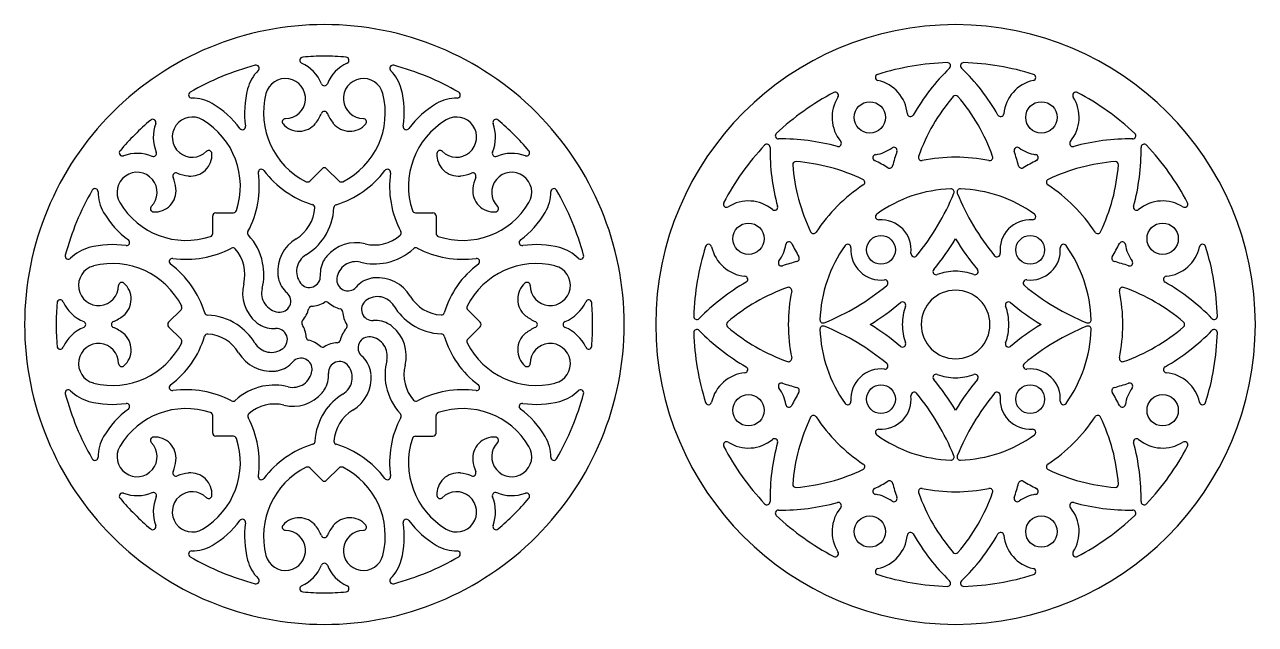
# Model space of a CAD drawing. Header units: millimetres. Extents: x -198 to 198, y -212 to 198.
# Drawn here: x -197.5 to -2.5, y -97.5 to -2.5 of the extents above; entities that cross this region are included whole.
import ezdxf

# ---------------------------------------------------------------- set-up
doc = ezdxf.new("R2010")
doc.units = ezdxf.units.MM
doc.header["$MEASUREMENT"] = 0
doc.layers.add('Layer 03', color=5, linetype='Continuous')

msp = doc.modelspace()

# ---------------------------------------------------------------- linework, layer by layer
at = {"layer": 'Layer 03'}
for p, q in [((-152.32, -27.29), (-150.35, -25.32)), ((-149.65, -25.32), (-147.68, -27.29)), ((-167.7, -35.58), (-167.7, -32.8)), ((-167.2, -32.3), (-164.42, -32.3)), ((-135.58, -32.3), (-132.8, -32.3)), ((-132.3, -32.8), (-132.3, -35.58)), ((-174.68, -49.65), (-172.71, -47.68)), ((-125.32, -49.65), (-127.29, -47.68)), ((-172.71, -52.32), (-174.68, -50.35)), ((-127.29, -52.32), (-125.32, -50.35)), ((-167.7, -67.2), (-167.7, -64.42)), ((-132.3, -67.2), (-132.3, -64.42)), ((-164.42, -67.7), (-167.2, -67.7)), ((-135.58, -67.7), (-132.8, -67.7)), ((-152.32, -72.71), (-150.35, -74.68)), ((-149.65, -74.68), (-147.68, -72.71))]:
    msp.add_line(p, q, dxfattribs=at)
for centre, radius in [((-63.59, -17.19), 2.48), ((-36.41, -17.19), 2.48), ((-82.81, -36.41), 2.48), ((-17.19, -36.41), 2.48), ((-61.82, -38.18), 2.28), ((-38.18, -38.18), 2.28), ((-61.82, -61.82), 2.28), ((-38.18, -61.82), 2.28), ((-82.81, -63.59), 2.48), ((-17.19, -63.59), 2.48), ((-63.59, -82.81), 2.48), ((-36.41, -82.81), 2.48)]:
    msp.add_circle(centre, radius, dxfattribs=at)
for centre, radius, start, end in [((-150, -50), 47.5, 90, 135), ((-150, -50), 47.5, 45, 90), ((-50, -50), 47.5, 90, 180), ((-50, -50), 47.5, 0, 90), ((-153.4, -8.14), 0.5, 94.6434, 245.3847), ((-150, -50), 42.5, 90, 94.6434), ((-150, -50), 42.5, 85.3566, 90), ((-146.6, -8.14), 0.5, 294.6153, 85.357), ((-150, -50), 42.5, 104.9659, 120.0341), ((-160.85, -9.42), 0.5, 314.2246, 104.9659), ((-156.18, -14.21), 6.18, 22.302, 65.3847), ((-143.82, -14.21), 6.18, 114.6153, 157.698), ((-139.15, -9.42), 0.5, 75.0341, 225.7754), ((-150, -50), 42.5, 59.9659, 75.0341), ((-50, -50), 41.5, 91.8034, 107.3045), ((-27.75, -33.29), 33.31, 134.128, 150.3663), ((-51.29, -9.02), 0.5, 314.1281, 91.8034), ((-48.71, -9.02), 0.5, 88.1966, 225.8719), ((-72.25, -33.29), 33.31, 29.6337, 45.872), ((-50, -50), 41.5, 72.6955, 88.1966), ((-156.18, -14.21), 6.18, 134.2246, 165.7928), ((-156.18, -14.21), 3.18, 270, 165.7928), ((-143.82, -14.21), 3.18, 14.2072, 270), ((-143.82, -14.21), 6.18, 14.2072, 45.7754), ((-62.2, -10.86), 0.5, 107.3045, 257.5609), ((-63.59, -17.19), 5.98, 5.4361, 77.5609), ((-36.41, -17.19), 5.98, 102.4391, 174.5639), ((-37.8, -10.86), 0.5, 282.4391, 72.6955), ((-171.02, -13.64), 0.5, 120.0341, 270.7754), ((-147.4, -16.44), 15.25, 165.7928, 188.0222), ((-147.4, -16.44), 12.25, 165.7928, 243.3087), ((-150, -11.68), 0.5, 202.302, 337.698), ((-152.6, -16.44), 12.25, 296.6913, 14.2072), ((-152.6, -16.44), 15.25, 351.9778, 14.2072), ((-128.98, -13.64), 0.5, 269.2246, 59.9659), ((-50, -50), 41.5, 117.6955, 133.1966), ((-69.06, -13.7), 0.5, 327.4391, 117.6955), ((-30.94, -13.7), 0.5, 62.3045, 212.5609), ((-50, -50), 41.5, 46.8034, 62.3045), ((-170.93, -20.32), 6.18, 59.2072, 90.7754), ((-175.57, -28.11), 15.25, 36.9778, 59.2072), ((-124.43, -28.11), 15.25, 120.7928, 143.0222), ((-129.07, -20.32), 6.18, 89.2246, 120.7928), ((-63.59, -17.19), 5.98, 147.4391, 219.5639), ((-27.75, -33.29), 29.81, 139.3875, 160.5777), ((-50, -14.21), 0.5, 90, 139.3874), ((-50, -14.21), 0.5, 40.6126, 90), ((-72.25, -33.29), 29.81, 19.4223, 40.6125), ((-36.41, -17.19), 5.98, 320.4361, 32.5609), ((-150, -50), 47.5, 135, 180), ((-177.2, -17.99), 0.5, 339.6153, 130.357), ((-170.93, -20.32), 3.18, 59.2072, 315), ((-156.18, -17.9), 0.5, 90, 221.4872), ((-156.18, -14.21), 6.18, 320.7008, 337.698), ((-150, -16.75), 0.5, 22.3018, 157.6982), ((-143.82, -14.21), 6.18, 202.302, 219.2992), ((-143.82, -17.9), 0.5, 318.5128, 90), ((-129.07, -20.32), 3.18, 225, 120.7928), ((-122.8, -17.99), 0.5, 49.6434, 200.3847), ((-150, -50), 47.5, 0, 45), ((-57.14, -16.57), 0.5, 185.4361, 330.3663), ((-42.86, -16.57), 0.5, 209.6337, 354.5639), ((-150, -50), 42.5, 130.3566, 135), ((-170.93, -20.32), 6.18, 159.6153, 202.698), ((-175.57, -28.11), 12.25, 341.6913, 59.2072), ((-162.99, -18.64), 0.5, 216.9776, 8.0222), ((-154.02, -15.99), 3.39, 221.4872, 320.7008), ((-145.98, -15.99), 3.39, 219.2992, 318.5128), ((-137.01, -18.64), 0.5, 171.9776, 323.0222), ((-124.43, -28.11), 12.25, 120.7928, 198.3087), ((-129.07, -20.32), 6.18, 337.302, 20.3847), ((-150, -50), 42.5, 45, 49.6434), ((-150, -50), 42.5, 135, 139.6434), ((-150, -50), 42.5, 40.3566, 45), ((-79.89, -21.94), 0.5, 359.128, 136.8034), ((-78.06, -20.11), 0.5, 133.1966, 270.8719), ((-77.55, -53.92), 33.31, 74.6337, 90.872), ((-68.59, -21.32), 0.5, 254.6337, 39.5639), ((-31.41, -21.32), 0.5, 140.4361, 285.3663), ((-22.45, -53.92), 33.31, 89.128, 105.3663), ((-21.94, -20.11), 0.5, 269.1281, 46.8034), ((-20.11, -21.94), 0.5, 43.1966, 180.872), ((-182.01, -22.8), 0.5, 139.6434, 290.3847), ((-179.68, -29.07), 6.18, 67.302, 110.3847), ((-177.1, -22.9), 0.5, 247.302, 22.698), ((-171.21, -23.11), 3.39, 264.2992, 3.5128), ((-168.33, -22.93), 0.5, 3.5128, 135), ((-128.79, -23.11), 3.39, 176.4872, 275.7008), ((-131.67, -22.93), 0.5, 45, 176.4872), ((-122.9, -22.9), 0.5, 157.302, 292.698), ((-120.32, -29.07), 6.18, 69.6153, 112.698), ((-117.99, -22.8), 0.5, 249.6153, 40.357), ((-50, -50), 41.5, 136.8034, 152.3045), ((-46.08, -22.45), 33.31, 179.128, 195.3663), ((-62.6, -23.59), 0.5, 98.8255, 243.7557), ((-63.59, -17.19), 5.98, 278.8255, 306.1745), ((-59.77, -22.42), 0.5, 341.2443, 126.1745), ((-27.75, -33.29), 33.31, 161.2443, 165.3537), ((-55.39, -23.54), 0.5, 160.5777, 281.5214), ((-44.61, -23.54), 0.5, 258.4786, 19.4223), ((-40.23, -22.42), 0.5, 53.8255, 198.7557), ((-72.25, -33.29), 33.31, 14.6463, 18.7557), ((-36.41, -17.19), 5.98, 233.8255, 261.1745), ((-37.4, -23.59), 0.5, 296.2443, 81.1745), ((-53.92, -22.45), 33.31, 344.6337, 0.872), ((-50, -50), 41.5, 27.6955, 43.1966), ((-150, -25.67), 0.5, 45, 135), ((-75.31, -24.69), 0.5, 85.6126, 184.3874), ((-46.08, -22.45), 29.81, 184.3875, 205.5777), ((-77.55, -53.92), 29.81, 64.4223, 85.6125), ((-77.55, -53.92), 33.31, 59.6463, 63.7557), ((-60.46, -24.74), 0.5, 239.6463, 345.3537), ((-50, -50), 26.5, 90, 101.5214), ((-50, -50), 26.5, 78.4786, 90), ((-39.54, -24.74), 0.5, 194.6463, 300.3537), ((-22.45, -53.92), 33.31, 116.2443, 120.3537), ((-22.45, -53.92), 29.81, 94.3875, 115.5777), ((-53.92, -22.45), 29.81, 334.4223, 355.6125), ((-24.69, -24.69), 0.5, 355.6126, 94.3874), ((-179.68, -29.07), 3.18, 315, 210.7928), ((-173.51, -26.49), 0.5, 67.302, 202.698), ((-179.68, -29.07), 6.18, 5.7008, 22.698), ((-170.93, -20.32), 6.18, 247.302, 264.2992), ((-175.57, -28.11), 15.25, 331.958, 8.0222), ((-159.98, -25.91), 0.5, 36.9778, 188.0222), ((-147.4, -16.44), 15.25, 216.9778, 252.9679), ((-152.68, -26.93), 0.5, 243.3087, 315), ((-152.6, -16.44), 15.25, 286.958, 323.0222), ((-147.32, -26.93), 0.5, 225, 296.6913), ((-140.02, -25.91), 0.5, 351.9778, 143.0222), ((-124.43, -28.11), 15.25, 171.9778, 207.9679), ((-129.07, -20.32), 6.18, 275.7008, 292.698), ((-126.49, -26.49), 0.5, 337.302, 112.698), ((-120.32, -29.07), 6.18, 157.302, 174.2992), ((-120.32, -29.07), 3.18, 329.2072, 225), ((-64.89, -27.48), 0.5, 303.4788, 64.4222), ((-35.11, -27.48), 0.5, 115.5778, 236.5212), ((-150, -50), 42.5, 149.9659, 165.0341), ((-186.36, -28.98), 0.5, 359.2246, 149.9659), ((-179.68, -29.07), 6.18, 179.2246, 210.7928), ((-176.89, -28.79), 3.39, 266.4872, 5.7008), ((-123.11, -28.79), 3.39, 174.2992, 273.5128), ((-120.32, -29.07), 6.18, 329.2072, 0.7754), ((-113.64, -28.98), 0.5, 30.0341, 180.7754), ((-150, -50), 42.5, 14.9659, 30.0341), ((-50, -50), 26.5, 123.4786, 146.5214), ((-50, -50), 21.5, 92.011, 125.532), ((-84.6, -15.4), 37, 320.1691, 338.0978), ((-50.74, -29.01), 0.5, 338.0978, 92.011), ((-49.26, -29.01), 0.5, 87.989, 201.9022), ((-15.4, -15.4), 37, 201.9022, 219.8309), ((-50, -50), 21.5, 54.468, 87.989), ((-50, -50), 26.5, 33.4786, 56.5214), ((-171.89, -24.43), 12.25, 210.7928, 288.3087), ((-152.01, -31.49), 0.5, 356.2523, 72.9679), ((-148.01, -31.5), 0.5, 106.958, 177.7672), ((-128.11, -24.43), 12.25, 251.6913, 329.2072), ((-86.3, -30.94), 0.5, 152.3045, 302.5609), ((-82.81, -36.41), 5.98, 50.4361, 122.5609), ((-17.19, -36.41), 5.98, 57.4391, 129.5639), ((-13.7, -30.94), 0.5, 237.4391, 27.6955), ((-171.89, -24.43), 15.25, 210.7928, 233.0222), ((-177.07, -31.67), 0.5, 135, 266.4872), ((-167.2, -32.8), 0.5, 90, 180), ((-164.42, -31.8), 0.5, 270, 341.6913), ((-157.68, -31.12), 6.18, 301.1265, 356.2523), ((-157.68, -31.12), 9.18, 326.7761, 357.7672), ((-135.58, -31.8), 0.5, 198.3087, 270), ((-132.8, -32.8), 0.5, 0, 90), ((-122.93, -31.67), 0.5, 273.5128, 45), ((-128.11, -24.43), 15.25, 306.9778, 329.2072), ((-78.68, -31.41), 0.5, 230.4361, 15.3663), ((-62.2, -32.91), 0.5, 125.532, 274.1598), ((-37.8, -32.91), 0.5, 265.8402, 54.468), ((-21.32, -31.41), 0.5, 164.6337, 309.5639), ((-61.82, -38.18), 4.78, 353.5016, 94.1598), ((-38.18, -38.18), 4.78, 85.8402, 186.4984), ((-181.36, -37.01), 0.5, 261.9776, 53.0222), ((-168.2, -35.58), 0.5, 288.3087, 0), ((-161.67, -35.51), 0.5, 151.958, 222.7672), ((-168.78, -42.08), 9.18, 11.7761, 42.7672), ((-151.36, -41.59), 6.05, 121.1265, 184.8791), ((-157.68, -31.12), 9.18, 301.1265, 326.7761), ((-145.01, -43.09), 6.05, 76.1265, 139.8791), ((-142.08, -31.22), 6.18, 256.1265, 311.2523), ((-138.34, -35.49), 0.5, 311.2523, 27.9679), ((-131.8, -35.58), 0.5, 180, 251.6913), ((-118.64, -37.01), 0.5, 126.9776, 278.0222), ((-76.41, -37.4), 0.5, 26.2443, 171.1745), ((-72.52, -35.11), 0.5, 205.5777, 326.5214), ((-84.6, -15.4), 40.5, 320.2558, 328.6914), ((-15.4, -15.4), 40.5, 211.3086, 219.7442), ((-27.48, -35.11), 0.5, 213.4786, 334.4223), ((-23.59, -37.4), 0.5, 8.8255, 153.7557), ((-185.79, -43.82), 6.18, 104.2072, 135.7754), ((-183.56, -52.6), 15.25, 81.9778, 104.2072), ((-171.89, -24.43), 15.25, 261.9778, 297.9679), ((-164.51, -38.34), 0.5, 41.2523, 117.9679), ((-168.78, -42.08), 6.18, 346.1265, 41.2523), ((-151.36, -41.59), 3.05, 121.1265, 217.2775), ((-142.08, -31.22), 9.18, 281.7761, 312.7672), ((-135.51, -38.33), 0.5, 61.958, 132.7672), ((-128.11, -24.43), 15.25, 241.958, 278.0222), ((-116.44, -52.6), 15.25, 75.7928, 98.0222), ((-114.21, -43.82), 6.18, 44.2246, 75.7928), ((-50, -50), 41.5, 162.6955, 178.1966), ((-89.14, -37.8), 0.5, 12.4391, 162.6955), ((-82.81, -36.41), 5.98, 192.4391, 264.5639), ((-82.81, -36.41), 5.98, 323.8255, 351.1745), ((-46.08, -22.45), 33.31, 206.2443, 210.3537), ((-50, -50), 21.5, 144.468, 177.989), ((-67.09, -37.8), 0.5, 355.8402, 144.468), ((-61.82, -38.18), 4.78, 175.8402, 276.4984), ((-56.57, -38.78), 0.5, 173.5016, 320.1691), ((-43.43, -38.78), 0.5, 219.8309, 6.4984), ((-38.18, -38.18), 4.78, 263.5016, 4.1598), ((-32.91, -37.8), 0.5, 35.532, 184.1598), ((-50, -50), 21.5, 2.011, 35.532), ((-53.92, -22.45), 33.31, 329.6463, 333.7557), ((-17.19, -36.41), 5.98, 188.8255, 216.1745), ((-17.19, -36.41), 5.98, 275.4361, 347.5609), ((-10.86, -37.8), 0.5, 17.3045, 167.5609), ((-50, -50), 41.5, 1.8034, 17.3045), ((-190.58, -39.15), 0.5, 165.0341, 315.7754), ((-185.79, -43.82), 3.18, 104.2072, 0), ((-183.56, -52.6), 12.25, 26.6913, 104.2072), ((-174.09, -40.02), 0.5, 81.9778, 233.0222), ((-183.56, -52.6), 15.25, 16.958, 53.0222), ((-168.78, -42.08), 9.18, 346.1265, 11.7761), ((-146.34, -41.98), 4.32, 148.0447, 183.7874), ((-146.34, -41.98), 4.32, 139.8791, 148.0447), ((-145.01, -43.09), 3.05, 76.1265, 172.2775), ((-142.08, -31.22), 9.18, 256.1265, 281.7761), ((-116.44, -52.6), 15.25, 126.9778, 162.9679), ((-116.44, -52.6), 12.25, 75.7928, 153.3087), ((-125.91, -40.02), 0.5, 306.9778, 98.0222), ((-114.21, -43.82), 3.18, 180, 75.7928), ((-109.42, -39.15), 0.5, 224.2246, 14.9659), ((-77.58, -40.23), 0.5, 143.8255, 288.7557), ((-66.71, -72.25), 33.31, 104.6463, 108.7557), ((-75.26, -39.54), 0.5, 284.6463, 30.3537), ((-24.74, -39.54), 0.5, 149.6463, 255.3537), ((-33.29, -72.25), 33.31, 71.2443, 75.3537), ((-22.42, -40.23), 0.5, 251.2443, 36.1745), ((-153.08, -41.74), 4.32, 184.8791, 193.0447), ((-153.08, -41.74), 4.32, 193.0447, 228.7874), ((-152.39, -42.38), 1.75, 217.2775, 3.7874), ((-146.3, -42.92), 1.75, 172.2775, 318.7874), ((-141.74, -46.92), 4.32, 103.0447, 138.7874), ((-141.74, -46.92), 4.32, 94.8791, 103.0447), ((-141.59, -48.64), 6.05, 31.1265, 94.8791), ((-83.43, -42.86), 0.5, 299.6337, 84.5639), ((-53.08, -41.61), 0.5, 140.2558, 290.1451), ((-50, -50), 8.44, 90, 110.145), ((-50, -50), 8.44, 69.855, 90), ((-46.92, -41.61), 0.5, 249.8549, 39.7442), ((-16.57, -42.86), 0.5, 95.4361, 240.3663), ((-182.1, -43.82), 0.5, 48.5128, 180), ((-184.01, -45.98), 3.39, 309.2992, 48.5128), ((-156.91, -45.01), 6.05, 166.1265, 229.8791), ((-156.91, -45.01), 3.05, 166.1265, 262.2775), ((-115.99, -45.98), 3.39, 131.4872, 230.7008), ((-117.9, -43.82), 0.5, 0, 131.4872), ((-66.71, -72.25), 33.31, 119.6337, 135.872), ((-66.71, -72.25), 29.81, 109.4223, 130.6125), ((-76.46, -44.61), 0.5, 348.4788, 109.4222), ((-50, -50), 26.5, 168.4786, 180), ((-84.6, -15.4), 37, 291.9022, 309.8309), ((-61.22, -43.43), 0.5, 309.8309, 96.4986), ((-50, -50), 5.44, 90, 180), ((-50, -50), 5.44, 0, 90), ((-38.78, -43.43), 0.5, 83.5014, 230.1691), ((-15.4, -15.4), 37, 230.1691, 248.0978), ((-23.54, -44.61), 0.5, 70.5778, 191.5212), ((-50, -50), 26.5, 360, 11.5214), ((-33.29, -72.25), 29.81, 49.3875, 70.5777), ((-33.29, -72.25), 33.31, 44.128, 60.3663), ((-150, -50), 42.5, 175.3566, 180), ((-191.86, -46.6), 0.5, 24.6153, 175.357), ((-185.79, -43.82), 6.18, 204.6153, 247.698), ((-157.08, -46.3), 1.75, 262.2775, 48.7874), ((-152.39, -42.38), 4.75, 274.2991, 300.5289), ((-149.72, -46.9), 0.5, 49.2991, 120.5289), ((-146.3, -42.92), 4.75, 229.2991, 255.5289), ((-142.38, -47.61), 1.75, 127.2775, 273.7874), ((-141.59, -48.64), 3.05, 31.1265, 127.2775), ((-131.12, -42.32), 6.18, 211.1265, 266.2523), ((-114.21, -43.82), 6.18, 292.302, 335.3847), ((-108.14, -46.6), 0.5, 4.6434, 155.3847), ((-150, -50), 42.5, 0, 4.6434), ((-84.6, -15.4), 40.5, 301.3086, 309.7442), ((-58.39, -46.92), 0.5, 339.8549, 129.7443), ((-41.61, -46.92), 0.5, 50.2557, 200.1451), ((-15.4, -15.4), 40.5, 230.2558, 238.6914), ((-185.79, -43.82), 6.18, 292.302, 309.2992), ((-173.07, -47.32), 0.5, 315, 26.6913), ((-168.5, -48.01), 0.5, 196.958, 267.7672), ((-168.88, -57.68), 9.18, 56.7761, 87.7672), ((-157.08, -46.3), 4.75, 319.2991, 345.5289), ((-152, -47.61), 0.5, 94.2991, 165.5289), ((-147.61, -48), 0.5, 4.2991, 75.5289), ((-142.38, -47.61), 4.75, 184.2991, 210.5289), ((-131.12, -42.32), 9.18, 211.1265, 236.7761), ((-131.49, -47.99), 0.5, 266.2523, 342.9679), ((-126.93, -47.32), 0.5, 153.3087, 225), ((-114.21, -43.82), 6.18, 230.7008, 247.698), ((-90.98, -48.71), 0.5, 178.1966, 315.8719), ((-50, -50), 8.44, 159.855, 180), ((-50, -50), 8.44, 360, 20.145), ((-9.02, -48.71), 0.5, 224.1281, 1.8034), ((-150, -50), 47.5, 180, 225), ((-150, -50), 42.5, 180, 184.6434), ((-185.79, -56.18), 6.18, 112.302, 155.3847), ((-188.32, -50), 0.5, 292.302, 67.698), ((-183.25, -50), 0.5, 112.3018, 247.698), ((-185.79, -56.18), 6.18, 50.7008, 67.698), ((-174.33, -50), 0.5, 135, 225), ((-168.88, -57.68), 9.18, 31.1265, 56.7761), ((-158.02, -46.34), 4.32, 229.8791, 238.0447), ((-158.02, -46.34), 4.32, 238.0447, 273.7874), ((-157.62, -52.39), 1.75, 307.2775, 93.7874), ((-153.1, -49.72), 0.5, 139.2991, 210.5289), ((-157.62, -52.39), 4.75, 4.2991, 30.5289), ((-142.92, -53.7), 4.75, 139.2991, 165.5289), ((-146.9, -50.28), 0.5, 319.2991, 30.5289), ((-141.98, -53.66), 4.32, 58.0447, 93.7874), ((-141.98, -53.66), 4.32, 49.8791, 58.0447), ((-143.09, -54.99), 6.05, 346.1265, 49.8791), ((-131.12, -42.32), 9.18, 236.7761, 267.7672), ((-125.67, -50), 0.5, 315, 45), ((-114.21, -56.18), 6.18, 112.302, 129.2992), ((-116.75, -50), 0.5, 292.3018, 67.698), ((-150, -50), 47.5, 315, 0), ((-111.68, -50), 0.5, 112.302, 247.698), ((-114.21, -56.18), 6.18, 24.6153, 67.698), ((-150, -50), 42.5, 355.3566, 360), ((-50, -50), 47.5, 180, 270), ((-85.79, -50), 0.5, 130.6126, 180), ((-85.79, -50), 0.5, 180, 229.3874), ((-66.71, -27.75), 29.81, 229.3875, 250.5777), ((-50, -50), 26.5, 180, 191.5214), ((-70.99, -49.26), 0.5, 177.989, 291.9022), ((-70.99, -50.74), 0.5, 68.0978, 182.011), ((-84.6, -84.6), 37, 50.1691, 68.0978), ((-84.6, -84.6), 40.5, 50.2558, 58.6914), ((-50, -50), 8.44, 180, 200.145), ((-50, -50), 5.44, 180, 270), ((-50, -50), 47.5, 270, 0), ((-50, -50), 5.44, 270, 0), ((-50, -50), 8.44, 339.855, 0), ((-15.4, -84.6), 40.5, 121.3086, 129.7442), ((-15.4, -84.6), 37, 111.9022, 129.8309), ((-29.01, -49.26), 0.5, 248.0978, 2.011), ((-29.01, -50.74), 0.5, 357.989, 111.9022), ((-50, -50), 26.5, 348.4786, 0), ((-33.29, -27.75), 29.81, 289.4223, 310.6125), ((-14.21, -50), 0.5, 0, 49.3874), ((-14.21, -50), 0.5, 310.6126, 360), ((-184.01, -54.02), 3.39, 311.4872, 50.7008), ((-183.56, -47.4), 15.25, 306.9778, 342.9679), ((-173.07, -52.68), 0.5, 333.3087, 45), ((-168.51, -52.01), 0.5, 86.2523, 162.9679), ((-168.88, -57.68), 6.18, 31.1265, 86.2523), ((-152.39, -52), 0.5, 184.2991, 255.5289), ((-153.7, -57.08), 4.75, 49.2991, 75.5289), ((-148, -52.39), 0.5, 274.2991, 345.5289), ((-142.92, -53.7), 1.75, 82.2775, 228.7874), ((-143.09, -54.99), 3.05, 346.1265, 82.2775), ((-131.5, -51.99), 0.5, 16.958, 87.7672), ((-116.44, -47.4), 15.25, 196.958, 233.0222), ((-126.93, -52.68), 0.5, 135, 206.6913), ((-115.99, -54.02), 3.39, 129.2992, 228.5128), ((-90.98, -51.29), 0.5, 44.1281, 181.8034), ((-50, -50), 41.5, 181.8034, 197.3045), ((-66.71, -27.75), 33.31, 224.128, 240.3663), ((-50, -50), 21.5, 182.011, 215.532), ((-50, -50), 21.5, 324.468, 357.989), ((-33.29, -27.75), 33.31, 299.6337, 315.872), ((-50, -50), 41.5, 342.6955, 358.1966), ((-9.02, -51.29), 0.5, 358.1966, 135.8719), ((-191.86, -53.4), 0.5, 184.6434, 335.3847), ((-185.79, -56.18), 3.18, 360, 255.7928), ((-183.56, -47.4), 12.25, 255.7928, 333.3087), ((-158.41, -51.36), 6.05, 211.1265, 274.8791), ((-158.41, -51.36), 3.05, 211.1265, 307.2775), ((-150.28, -53.1), 0.5, 229.2991, 300.5289), ((-147.61, -57.62), 4.75, 94.2991, 120.5289), ((-116.44, -47.4), 12.25, 206.6913, 284.2072), ((-114.21, -56.18), 3.18, 284.2072, 180), ((-108.14, -53.4), 0.5, 204.6153, 355.357), ((-58.39, -53.08), 0.5, 230.2557, 20.1451), ((-41.61, -53.08), 0.5, 159.8549, 309.7443), ((-182.1, -56.18), 0.5, 180, 311.4872), ((-158.26, -53.08), 4.32, 283.0447, 318.7874), ((-153.7, -57.08), 1.75, 352.2775, 138.7874), ((-147.61, -57.62), 1.75, 37.2775, 183.7874), ((-146.92, -58.26), 4.32, 13.0447, 48.7874), ((-131.22, -57.92), 9.18, 166.1265, 191.7761), ((-131.22, -57.92), 6.18, 166.1265, 221.2523), ((-117.9, -56.18), 0.5, 228.5128, 360), ((-76.46, -55.39), 0.5, 250.5778, 11.5212), ((-61.22, -56.57), 0.5, 263.5014, 50.1691), ((-38.78, -56.57), 0.5, 129.8309, 276.4986), ((-23.54, -55.39), 0.5, 168.4788, 289.4222), ((-158.26, -53.08), 4.32, 274.8791, 283.0447), ((-154.99, -56.91), 3.05, 256.1265, 352.2775), ((-153.66, -58.02), 4.32, 328.0447, 3.7874), ((-148.64, -58.41), 3.05, 301.1265, 37.2775), ((-148.64, -58.41), 6.05, 301.1265, 4.8791), ((-146.92, -58.26), 4.32, 4.8791, 13.0447), ((-82.81, -63.59), 5.98, 95.4361, 167.5609), ((-83.43, -57.14), 0.5, 275.4361, 60.3663), ((-61.82, -61.82), 4.78, 83.5016, 184.1598), ((-53.08, -58.39), 0.5, 69.8549, 219.7442), ((-50, -50), 8.44, 249.855, 270), ((-50, -50), 8.44, 270, 290.145), ((-46.92, -58.39), 0.5, 320.2558, 110.1451), ((-38.18, -61.82), 4.78, 355.8402, 96.4984), ((-16.57, -57.14), 0.5, 119.6337, 264.5639), ((-17.19, -63.59), 5.98, 12.4391, 84.5639), ((-190.58, -60.85), 0.5, 44.2246, 194.9659), ((-174.09, -59.98), 0.5, 126.9778, 278.0222), ((-171.89, -75.57), 15.25, 61.958, 98.0222), ((-157.92, -68.78), 9.18, 101.7761, 132.7672), ((-157.92, -68.78), 9.18, 76.1265, 101.7761), ((-153.66, -58.02), 4.32, 319.8791, 328.0447), ((-131.22, -57.92), 9.18, 191.7761, 222.7672), ((-128.11, -75.57), 15.25, 81.9778, 117.9679), ((-125.91, -59.98), 0.5, 261.9778, 53.0222), ((-109.42, -60.85), 0.5, 345.0341, 135.7754), ((-77.58, -59.77), 0.5, 71.2443, 216.1745), ((-82.81, -63.59), 5.98, 8.8255, 36.1745), ((-66.71, -27.75), 33.31, 251.2443, 255.3537), ((-75.26, -60.46), 0.5, 329.6463, 75.3537), ((-84.6, -84.6), 40.5, 31.3086, 39.7442), ((-15.4, -84.6), 40.5, 140.2558, 148.6914), ((-24.74, -60.46), 0.5, 104.6463, 210.3537), ((-33.29, -27.75), 33.31, 284.6463, 288.7557), ((-17.19, -63.59), 5.98, 143.8255, 171.1745), ((-22.42, -59.77), 0.5, 323.8255, 108.7557), ((-150, -50), 42.5, 194.9659, 210.0341), ((-185.79, -56.18), 6.18, 224.2246, 255.7928), ((-183.56, -47.4), 15.25, 255.7928, 278.0222), ((-164.49, -61.67), 0.5, 241.958, 312.7672), ((-154.99, -56.91), 6.05, 256.1265, 319.8791), ((-142.32, -68.88), 9.18, 121.1265, 146.7761), ((-135.49, -61.66), 0.5, 221.2523, 297.9679), ((-116.44, -47.4), 15.25, 261.9778, 284.2072), ((-150, -50), 42.5, 329.9659, 345.0341), ((-114.21, -56.18), 6.18, 284.2072, 315.7754), ((-89.14, -62.2), 0.5, 197.3045, 347.5609), ((-46.08, -77.55), 33.31, 149.6463, 153.7557), ((-67.09, -62.2), 0.5, 215.532, 4.1598), ((-61.82, -61.82), 4.78, 265.8402, 6.4984), ((-56.57, -61.22), 0.5, 39.8309, 186.4984), ((-84.6, -84.6), 37, 21.9022, 39.8309), ((-15.4, -84.6), 37, 140.1691, 158.0978), ((-43.43, -61.22), 0.5, 353.5016, 140.1691), ((-38.18, -61.82), 4.78, 173.5016, 274.1598), ((-32.91, -62.2), 0.5, 175.8402, 324.468), ((-53.92, -77.55), 33.31, 26.2443, 30.3537), ((-10.86, -62.2), 0.5, 192.4391, 342.6955), ((-171.89, -75.57), 15.25, 126.9778, 149.2072), ((-171.89, -75.57), 12.25, 71.6913, 149.2072), ((-181.36, -62.99), 0.5, 306.9776, 98.0222), ((-168.2, -64.42), 0.5, 360, 71.6913), ((-161.66, -64.51), 0.5, 131.2523, 207.9679), ((-157.92, -68.78), 6.18, 76.1265, 131.2523), ((-142.32, -68.88), 9.18, 146.7761, 177.7672), ((-142.32, -68.88), 6.18, 121.1265, 176.2523), ((-138.33, -64.49), 0.5, 331.958, 42.7672), ((-131.8, -64.42), 0.5, 108.3087, 180), ((-128.11, -75.57), 12.25, 30.7928, 108.3087), ((-118.64, -62.99), 0.5, 81.9776, 233.0222), ((-128.11, -75.57), 15.25, 30.7928, 53.0222), ((-76.41, -62.6), 0.5, 188.8255, 333.7557), ((-23.59, -62.6), 0.5, 206.2443, 351.1745), ((-175.57, -71.89), 15.25, 351.9778, 27.9679), ((-124.43, -71.89), 15.25, 151.958, 188.0222), ((-46.08, -77.55), 29.81, 154.4223, 175.6125), ((-72.52, -64.89), 0.5, 33.4786, 154.4223), ((-50, -50), 26.5, 213.4786, 236.5214), ((-50, -50), 26.5, 303.4786, 326.5214), ((-27.48, -64.89), 0.5, 25.5777, 146.5214), ((-53.92, -77.55), 29.81, 4.3875, 25.5777), ((-179.68, -70.93), 6.18, 149.2072, 180.7754), ((-177.07, -68.33), 0.5, 93.5128, 225), ((-176.89, -71.21), 3.39, 354.2992, 93.5128), ((-175.57, -71.89), 12.25, 300.7928, 18.3087), ((-167.2, -67.2), 0.5, 180, 270), ((-164.42, -68.2), 0.5, 18.3087, 90), ((-124.43, -71.89), 12.25, 161.6913, 239.2072), ((-135.58, -68.2), 0.5, 90, 161.6913), ((-132.8, -67.2), 0.5, 270, 0), ((-123.11, -71.21), 3.39, 86.4872, 185.7008), ((-122.93, -68.33), 0.5, 315, 86.4872), ((-120.32, -70.93), 6.18, 359.2246, 30.7928), ((-82.81, -63.59), 5.98, 237.4391, 309.5639), ((-78.68, -68.59), 0.5, 344.6337, 129.5639), ((-62.2, -67.09), 0.5, 85.8402, 234.468), ((-50, -50), 21.5, 234.468, 267.989), ((-50, -50), 21.5, 272.011, 305.532), ((-37.8, -67.09), 0.5, 305.532, 94.1598), ((-21.32, -68.59), 0.5, 50.4361, 195.3663), ((-17.19, -63.59), 5.98, 230.4361, 302.5609), ((-179.68, -70.93), 3.18, 149.2072, 45), ((-147.4, -83.56), 15.25, 106.958, 143.0222), ((-151.99, -68.5), 0.5, 286.958, 357.7672), ((-147.99, -68.51), 0.5, 176.2523, 252.9679), ((-152.6, -83.56), 15.25, 36.9778, 72.9679), ((-120.32, -70.93), 3.18, 135, 30.7928), ((-86.3, -69.06), 0.5, 57.4391, 207.6955), ((-50, -50), 41.5, 207.6955, 223.1966), ((-46.08, -77.55), 33.31, 164.6337, 180.872), ((-53.92, -77.55), 33.31, 359.128, 15.3663), ((-50, -50), 41.5, 316.8034, 332.3045), ((-13.7, -69.06), 0.5, 332.3045, 122.5609), ((-186.36, -71.02), 0.5, 210.0341, 0.7754), ((-179.68, -70.93), 6.18, 337.302, 354.2992), ((-120.32, -70.93), 6.18, 185.7008, 202.698), ((-113.64, -71.02), 0.5, 179.2246, 329.9659), ((-64.89, -72.52), 0.5, 295.5778, 56.5212), ((-50.74, -70.99), 0.5, 267.989, 21.9022), ((-49.26, -70.99), 0.5, 158.0978, 272.011), ((-35.11, -72.52), 0.5, 123.4788, 244.4222), ((-173.51, -73.51), 0.5, 157.3018, 292.698), ((-170.93, -79.68), 6.18, 95.7008, 112.698), ((-171.21, -76.89), 3.39, 356.4872, 95.7008), ((-159.98, -74.09), 0.5, 171.9778, 323.0222), ((-147.4, -83.56), 12.25, 116.6913, 194.2072), ((-152.68, -73.07), 0.5, 45, 116.6913), ((-147.32, -73.07), 0.5, 63.3087, 135), ((-152.6, -83.56), 12.25, 345.7928, 63.3087), ((-140.02, -74.09), 0.5, 216.9778, 8.0222), ((-128.79, -76.89), 3.39, 84.2992, 183.5128), ((-129.07, -79.68), 6.18, 67.302, 84.2992), ((-126.49, -73.51), 0.5, 247.302, 22.6982), ((-77.55, -46.08), 29.81, 274.3875, 295.5777), ((-22.45, -46.08), 29.81, 244.4223, 265.6125), ((-150, -74.33), 0.5, 225, 315), ((-75.31, -75.31), 0.5, 175.6126, 274.3874), ((-62.6, -76.41), 0.5, 116.2443, 261.1745), ((-77.55, -46.08), 33.31, 296.2443, 300.3537), ((-60.46, -75.26), 0.5, 14.6463, 120.3537), ((-27.75, -66.71), 33.31, 194.6463, 198.7557), ((-55.39, -76.46), 0.5, 78.4786, 199.4223), ((-50, -50), 26.5, 258.4786, 270), ((-50, -50), 26.5, 270, 281.5214), ((-44.61, -76.46), 0.5, 340.5777, 101.5214), ((-72.25, -66.71), 33.31, 341.2443, 345.3537), ((-39.54, -75.26), 0.5, 59.6463, 165.3537), ((-22.45, -46.08), 33.31, 239.6463, 243.7557), ((-37.4, -76.41), 0.5, 278.8255, 63.7557), ((-24.69, -75.31), 0.5, 265.6126, 4.3874), ((-182.01, -77.2), 0.5, 69.6153, 220.357), ((-150, -50), 42.5, 220.3566, 225), ((-179.68, -70.93), 6.18, 249.6153, 292.698), ((-177.1, -77.1), 0.5, 337.302, 112.698), ((-170.93, -79.68), 6.18, 157.302, 200.3847), ((-170.93, -79.68), 3.18, 45, 300.7928), ((-168.33, -77.07), 0.5, 225, 356.4872), ((-131.67, -77.07), 0.5, 183.5128, 315), ((-129.07, -79.68), 3.18, 239.2072, 135), ((-122.9, -77.1), 0.5, 67.302, 202.698), ((-129.07, -79.68), 6.18, 339.6153, 22.698), ((-120.32, -70.93), 6.18, 247.302, 290.3847), ((-150, -50), 42.5, 315, 319.6434), ((-117.99, -77.2), 0.5, 319.6434, 110.3847), ((-63.59, -82.81), 5.98, 53.8255, 81.1745), ((-59.77, -77.58), 0.5, 233.8255, 18.7557), ((-27.75, -66.71), 29.81, 199.4223, 220.6125), ((-72.25, -66.71), 29.81, 319.3875, 340.5777), ((-40.23, -77.58), 0.5, 161.2443, 306.1745), ((-36.41, -82.81), 5.98, 98.8255, 126.1745), ((-79.89, -78.06), 0.5, 223.1966, 0.872), ((-78.06, -79.89), 0.5, 89.1281, 226.8034), ((-77.55, -46.08), 33.31, 269.128, 285.3663), ((-63.59, -82.81), 5.98, 140.4361, 212.5609), ((-68.59, -78.68), 0.5, 320.4361, 105.3663), ((-31.41, -78.68), 0.5, 74.6337, 219.5639), ((-36.41, -82.81), 5.98, 327.4391, 39.5639), ((-22.45, -46.08), 33.31, 254.6337, 270.872), ((-21.94, -79.89), 0.5, 313.1966, 90.8719), ((-20.11, -78.06), 0.5, 179.128, 316.8034), ((-150, -50), 42.5, 225, 229.6434), ((-177.2, -82.01), 0.5, 229.6434, 20.3847), ((-175.57, -71.89), 15.25, 300.7928, 323.0222), ((-162.99, -81.36), 0.5, 351.9776, 143.0222), ((-147.4, -83.56), 15.25, 171.9778, 194.2072), ((-156.18, -82.1), 0.5, 138.5128, 270), ((-154.02, -84.01), 3.39, 39.2992, 138.5128), ((-156.18, -85.79), 6.18, 22.302, 39.2992), ((-143.82, -85.79), 6.18, 140.7008, 157.698), ((-145.98, -84.01), 3.39, 41.4872, 140.7008), ((-143.82, -82.1), 0.5, 270, 41.4872), ((-152.6, -83.56), 15.25, 345.7928, 8.0222), ((-137.01, -81.36), 0.5, 36.9776, 188.0222), ((-124.43, -71.89), 15.25, 216.9778, 239.2072), ((-122.8, -82.01), 0.5, 159.6153, 310.357), ((-150, -50), 42.5, 310.3566, 315), ((-50, -50), 41.5, 226.8034, 242.3045), ((-50, -50), 41.5, 297.6955, 313.1966), ((-150, -50), 47.5, 225, 270), ((-156.18, -85.79), 3.18, 194.2072, 90), ((-150, -83.25), 0.5, 202.3018, 337.698), ((-150, -50), 47.5, 270, 315), ((-143.82, -85.79), 3.18, 90, 345.7928), ((-63.59, -82.81), 5.98, 282.4391, 354.5639), ((-57.14, -83.43), 0.5, 29.6337, 174.5639), ((-27.75, -66.71), 33.31, 209.6337, 225.872), ((-72.25, -66.71), 33.31, 314.128, 330.3663), ((-42.86, -83.43), 0.5, 5.4361, 150.3663), ((-36.41, -82.81), 5.98, 185.4361, 257.5609), ((-170.93, -79.68), 6.18, 269.2246, 300.7928), ((-129.07, -79.68), 6.18, 239.2072, 270.7754), ((-171.02, -86.36), 0.5, 89.2246, 239.9659), ((-150, -50), 42.5, 239.9659, 255.0341), ((-156.18, -85.79), 6.18, 194.2072, 225.7754), ((-143.82, -85.79), 6.18, 314.2246, 345.7928), ((-150, -50), 42.5, 284.9659, 300.0341), ((-128.98, -86.36), 0.5, 300.0341, 90.7754), ((-69.06, -86.3), 0.5, 242.3045, 32.5609), ((-50, -85.79), 0.5, 220.6126, 270), ((-50, -85.79), 0.5, 270, 319.3874), ((-30.94, -86.3), 0.5, 147.4391, 297.6955), ((-156.18, -85.79), 6.18, 294.6153, 337.698), ((-150, -88.32), 0.5, 22.302, 157.698), ((-143.82, -85.79), 6.18, 202.302, 245.3847), ((-62.2, -89.14), 0.5, 102.4391, 252.6955), ((-50, -50), 41.5, 252.6955, 268.1966), ((-50, -50), 41.5, 271.8034, 287.3045), ((-37.8, -89.14), 0.5, 287.3045, 77.5609), ((-160.85, -90.58), 0.5, 255.0341, 45.7754), ((-153.4, -91.86), 0.5, 114.6153, 265.357), ((-146.6, -91.86), 0.5, 274.6434, 65.3847), ((-139.15, -90.58), 0.5, 134.2246, 284.9659), ((-51.29, -90.98), 0.5, 268.1966, 45.8719), ((-48.71, -90.98), 0.5, 134.1281, 271.8034), ((-150, -50), 42.5, 265.3566, 270), ((-150, -50), 42.5, 270, 274.6434)]:
    msp.add_arc(centre, radius, start, end, dxfattribs=at)

doc.saveas('drawing.dxf')
